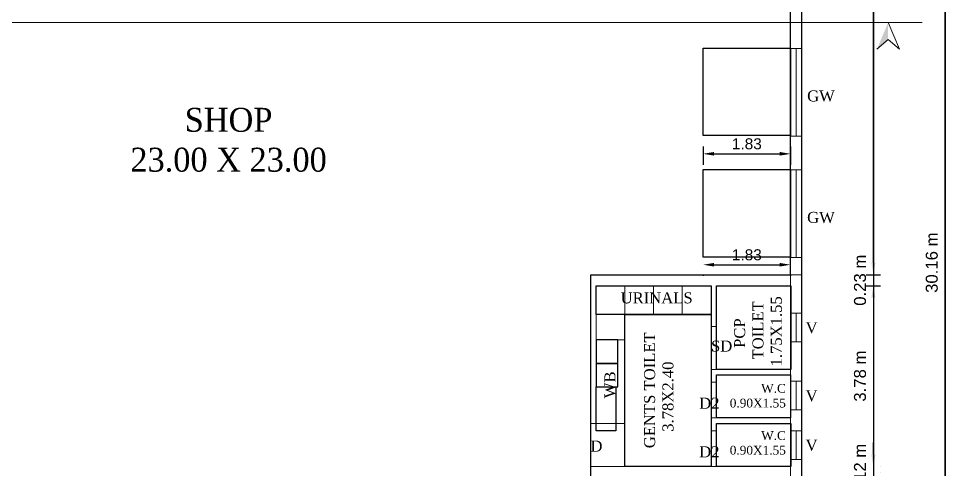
# Model space of a CAD drawing. Header units: metres. Extents: x -1561199 to -1560810, y 43748 to 43956.
# Drawn here: x -1560873.39 to -1560853.87, y 43775.15 to 43784.56 of the extents above; entities that cross this region are included whole.
import ezdxf

# ---------------------------------------------------------------- set-up
doc = ezdxf.new("R2010")
doc.units = ezdxf.units.M
doc.header["$LTSCALE"] = 750
doc.header["$MEASUREMENT"] = 0
doc.header["$PDMODE"] = 35
doc.header["$PDSIZE"] = 50
doc.linetypes.add('ACAD_ISO04W100', pattern=[30, 24, -3, 0, -3])
doc.layers.get('0').update_dxf_attribs({"lineweight": 5, "plot": 0})
doc.layers.get('Defpoints').update_dxf_attribs({"lineweight": 0})
doc.layers.add('BLK_1_COVERED_AREA', color=140, linetype='Continuous', plot=False)
doc.layers.add('BLK_1_FLR_0_BLT_UP_AREA', color=1, linetype='Continuous', plot=False)
for name, color, linetype in [('BLK_1_FLR_0_CARPET_AREA', 10, 'Continuous'), ('BLK_1_FLR_0_REGULAR_ROOM_2', 7, 'Continuous'), ('BLK_1_FLR_0_ROOM_1_LIGHT_VENTILATION_1', 7, 'Continuous'), ('BLK_1_FLR_0_SP_WC', 233, 'Continuous'), ('BLK_1_FLR_0_URINAL', 235, 'Continuous'), ('BLK_1_FLR_0_WASH', 60, 'Continuous'), ('BLK_1_FLR_0_WATER_CLOSET', 2, 'Continuous')]:
    doc.layers.add(name, color=color, linetype=linetype)
doc.styles.add('S', font='swiss.ttf')
doc.styles.get("Standard").update_dxf_attribs({"font": 'arial.ttf'})
doc.styles.add('style1', font='romans.shx', dxfattribs={"width": 0.95, "height": 200})
doc.dimstyles.new('METRIC', dxfattribs={"dimtxt": 0.45, "dimasz": 0.25, "dimexe": 0.15, "dimexo": 0.15, "dimgap": 0.15, "dimtad": 1, "dimzin": 0, "dimdsep": 46, "dimtxsty": 'S', "dimcen": 0, "dimclrd": 1, "dimclre": 1, "dimclrt": 5, "dimadec": 0, "dimazin": 2, "dimtfac": 1, "dimtix": 1, "dimtofl": 0, "dimtmove": 1, "dimatfit": 0, "dimfxl": 0, "dimtolj": 1, "dimtzin": 0, "dimarcsym": 0})
doc.dimstyles.new('STANDARD$0', dxfattribs={"dimscale": 0, "dimtxt": 9, "dimasz": 2, "dimexe": 2, "dimexo": 1, "dimgap": 0.5, "dimtad": 1, "dimdec": 1, "dimzin": 0, "dimdsep": 46, "dimlunit": 4, "dimtxsty": 'Standard', "dimblk1": 'ARCHTICK', "dimblk2": 'ARCHTICK', "dimsah": 1, "dimcen": 0, "dimdle": 1.5, "dimclrd": 1, "dimclre": 1, "dimclrt": 4, "dimadec": 0, "dimazin": 0, "dimtfac": 0.3, "dimtdec": 1, "dimtix": 1, "dimtmove": 0, "dimatfit": 3, "dimldrblk": 'ARCHTICK', "dimfxl": 0, "dimfrac": 2, "dimtolj": 1, "dimtzin": 0, "dimarcsym": 0})

# ---------------------------------------------------------------- blocks, each defined once
blk = doc.blocks.new('*D162')
at = {"color": 0, "lineweight": -2}
for p, q in [((-1560855.52, 43779.463), (-1560855.52, 43779.713)), ((-1560855.67, 43779.213), (-1560855.37, 43779.213)), ((-1560855.67, 43778.984), (-1560855.37, 43778.984)), ((-1560855.52, 43778.734), (-1560855.52, 43778.484))]:
    blk.add_line(p, q, dxfattribs=at)
at = {"color": 0}
for points in [[(-1560855.562, 43779.463), (-1560855.478, 43779.463), (-1560855.52, 43779.213)], [(-1560855.562, 43778.734), (-1560855.478, 43778.734), (-1560855.52, 43778.984)]]:
    blk.add_solid(points, dxfattribs=at)
at = {"layer": 'Defpoints', "color": 0}
for p in [(-1560857.02, 43779.213), (-1560855.52, 43779.213), (-1560857.249, 43778.984)]:
    blk.add_point(p, dxfattribs=at)
at = {"color": 0, "lineweight": -2, "insert": (-1560855.799, 43779.098), "char_height": 0.25, "attachment_point": 5, "rotation": 90, "style": 'S'}
blk.add_mtext('\\A1;0.23 m', dxfattribs=at)
blk = doc.blocks.new('*D163')
at = {"color": 0, "lineweight": -2}
for p, q in [((-1560855.67, 43794.313), (-1560855.37, 43794.313)), ((-1560855.52, 43779.463), (-1560855.52, 43794.063)), ((-1560855.67, 43779.213), (-1560855.37, 43779.213))]:
    blk.add_line(p, q, dxfattribs=at)
at = {"color": 0}
for points in [[(-1560855.562, 43794.063), (-1560855.478, 43794.063), (-1560855.52, 43794.313)], [(-1560855.562, 43779.463), (-1560855.478, 43779.463), (-1560855.52, 43779.213)]]:
    blk.add_solid(points, dxfattribs=at)
at = {"layer": 'Defpoints', "color": 0}
for p in [(-1560857.63, 43794.313), (-1560855.52, 43794.313), (-1560857.02, 43779.213)]:
    blk.add_point(p, dxfattribs=at)
at = {"color": 0, "lineweight": -2, "insert": (-1560855.799, 43786.763), "char_height": 0.25, "attachment_point": 5, "rotation": 90, "style": 'S'}
blk.add_mtext('\\A1;15.10 m', dxfattribs=at)
blk = doc.blocks.new('*D165')
at = {"color": 0, "lineweight": -2}
for p, q in [((-1560854.17, 43794.542), (-1560853.87, 43794.542)), ((-1560854.02, 43764.636), (-1560854.02, 43794.292)), ((-1560854.17, 43764.386), (-1560853.87, 43764.386))]:
    blk.add_line(p, q, dxfattribs=at)
at = {"color": 0}
for points in [[(-1560854.062, 43794.292), (-1560853.978, 43794.292), (-1560854.02, 43794.542)], [(-1560854.062, 43764.636), (-1560853.978, 43764.636), (-1560854.02, 43764.386)]]:
    blk.add_solid(points, dxfattribs=at)
at = {"layer": 'Defpoints', "color": 0}
for p in [(-1560857.02, 43794.542), (-1560854.02, 43794.542), (-1560857.02, 43764.386)]:
    blk.add_point(p, dxfattribs=at)
at = {"color": 0, "lineweight": -2, "insert": (-1560854.299, 43779.464), "char_height": 0.25, "attachment_point": 5, "rotation": 90, "style": 'S'}
blk.add_mtext('\\A1;30.16 m', dxfattribs=at)
blk = doc.blocks.new('*D166')
at = {"color": 0, "lineweight": -2}
for p, q in [((-1560855.374, 43778.984), (-1560855.37, 43778.984)), ((-1560855.52, 43778.734), (-1560855.52, 43775.454)), ((-1560855.374, 43775.204), (-1560855.37, 43775.204))]:
    blk.add_line(p, q, dxfattribs=at)
at = {"color": 0}
for points in [[(-1560855.562, 43778.734), (-1560855.478, 43778.734), (-1560855.52, 43778.984)], [(-1560855.562, 43775.454), (-1560855.478, 43775.454), (-1560855.52, 43775.204)]]:
    blk.add_solid(points, dxfattribs=at)
at = {"layer": 'Defpoints', "color": 0}
for p in [(-1560858.321, 43778.984, -246.463), (-1560858.321, 43775.204, -246.463), (-1560855.52, 43775.204)]:
    blk.add_point(p, dxfattribs=at)
at = {"color": 0, "lineweight": -2, "insert": (-1560855.799, 43777.094), "char_height": 0.25, "attachment_point": 5, "rotation": 90, "style": 'S'}
blk.add_mtext('\\A1;3.78 m', dxfattribs=at)
blk = doc.blocks.new('*D167')
at = {"color": 0, "lineweight": -2}
for p, q in [((-1560855.52, 43775.454), (-1560855.52, 43775.704)), ((-1560855.372, 43775.204), (-1560855.37, 43775.204)), ((-1560855.372, 43775.089), (-1560855.37, 43775.089)), ((-1560855.52, 43774.839), (-1560855.52, 43774.589))]:
    blk.add_line(p, q, dxfattribs=at)
at = {"color": 0}
for points in [[(-1560855.562, 43775.454), (-1560855.478, 43775.454), (-1560855.52, 43775.204)], [(-1560855.562, 43774.839), (-1560855.478, 43774.839), (-1560855.52, 43775.089)]]:
    blk.add_solid(points, dxfattribs=at)
at = {"layer": 'Defpoints', "color": 0}
for p in [(-1560858.024, 43775.204, -380.196), (-1560858.016, 43775.089, -334.287), (-1560855.52, 43775.089)]:
    blk.add_point(p, dxfattribs=at)
at = {"color": 0, "lineweight": -2, "insert": (-1560855.799, 43775.147), "char_height": 0.25, "attachment_point": 5, "rotation": 90, "style": 'S'}
blk.add_mtext('\\A1;0.12 m', dxfattribs=at)
blk = doc.blocks.new('*D367')
at = {"layer": 'BLK_1_FLR_0_ROOM_1_LIGHT_VENTILATION_1', "color": 0, "lineweight": -2}
for p, q in [((-1560859.08, 43781.889), (-1560859.08, 43781.509)), ((-1560858.85, 43781.739), (-1560857.48, 43781.739)), ((-1560857.25, 43781.889), (-1560857.25, 43781.509))]:
    blk.add_line(p, q, dxfattribs=at)
at = {"layer": 'BLK_1_FLR_0_ROOM_1_LIGHT_VENTILATION_1', "color": 0}
for points in [[(-1560858.85, 43781.778), (-1560858.85, 43781.701), (-1560859.08, 43781.739)], [(-1560857.48, 43781.778), (-1560857.48, 43781.701), (-1560857.25, 43781.739)]]:
    blk.add_solid(points, dxfattribs=at)
at = {"layer": 'Defpoints', "color": 0}
for p in [(-1560859.08, 43782.119), (-1560857.25, 43782.119), (-1560857.25, 43781.739)]:
    blk.add_point(p, dxfattribs=at)
at = {"layer": 'BLK_1_FLR_0_ROOM_1_LIGHT_VENTILATION_1', "color": 0, "lineweight": -2, "insert": (-1560858.165, 43781.947), "char_height": 0.23, "attachment_point": 5}
blk.add_mtext('\\A1;1.83', dxfattribs=at)
blk = doc.blocks.new('*D368')
at = {"layer": 'BLK_1_FLR_0_ROOM_1_LIGHT_VENTILATION_1', "color": 0, "lineweight": -2}
for p, q in [((-1560858.85, 43779.421), (-1560857.48, 43779.421)), ((-1560859.08, 43779.199), (-1560859.08, 43779.191)), ((-1560857.25, 43779.199), (-1560857.25, 43779.191))]:
    blk.add_line(p, q, dxfattribs=at)
at = {"layer": 'BLK_1_FLR_0_ROOM_1_LIGHT_VENTILATION_1', "color": 0}
for points in [[(-1560858.85, 43779.459), (-1560858.85, 43779.383), (-1560859.08, 43779.421)], [(-1560857.48, 43779.459), (-1560857.48, 43779.383), (-1560857.25, 43779.421)]]:
    blk.add_solid(points, dxfattribs=at)
at = {"layer": 'Defpoints', "color": 0}
for p in [(-1560859.08, 43779.581), (-1560857.25, 43779.581), (-1560857.25, 43779.421)]:
    blk.add_point(p, dxfattribs=at)
at = {"layer": 'BLK_1_FLR_0_ROOM_1_LIGHT_VENTILATION_1', "color": 0, "lineweight": -2, "insert": (-1560858.165, 43779.628), "char_height": 0.23, "attachment_point": 5}
blk.add_mtext('\\A1;1.83', dxfattribs=at)

msp = doc.modelspace()

# ---------------------------------------------------------------- hatches: boundary and pattern name
at = {"linetype": 'Continuous'}
msp.add_hatch(color=0, dxfattribs=at).paths.add_polyline_path([(-1560855.21177, 43784.48039), (-1560855.21177, 43784.1273), (-1560855.44743, 43783.92626)])
msp.add_hatch(color=0, dxfattribs=at).paths.add_polyline_path([(-1560855.21177, 43784.48039), (-1560855.21177, 43784.1273), (-1560855.44743, 43783.92626)])

# ---------------------------------------------------------------- linework, layer by layer
at = {"color": 1}
for p, q in [((-1560857.02008, 43794.5418, -741.55297), (-1560857.02008, 43776.63795, -106.55565)), ((-1560857.25008, 43784.84663, -400.10086), (-1560857.25008, 43776.63795, -106.55565)), ((-1560861.42868, 43779.21262, 885.0477), (-1560861.42868, 43775.08902, 444.56856)), ((-1560861.42868, 43779.21262, 403.86205), (-1560857.02008, 43779.21262)), ((-1560857.02008, 43771.19402), (-1560857.02008, 43779.21262)), ((-1560861.31368, 43778.98402, 515.98023), (-1560858.91368, 43778.98402, -121.0083)), ((-1560861.31368, 43778.98402, 902.66236), (-1560861.31368, 43776.10402, 1444.97414)), ((-1560861.31368, 43778.98402, 902.66236), (-1560861.31368, 43776.10402, 1444.97414)), ((-1560860.71368, 43778.98402, 902.66236), (-1560860.71368, 43778.38402, 832.09592)), ((-1560860.11368, 43778.98402, 902.66236), (-1560860.11368, 43778.38402, 832.09592)), ((-1560859.51368, 43778.98402, 902.66236), (-1560859.51368, 43778.38402, 832.09592)), ((-1560858.91368, 43778.98402, 902.66236), (-1560858.91368, 43775.95402, 546.30185)), ((-1560858.79868, 43778.98402, -32.07919), (-1560857.24868, 43778.98402, -728.31343)), ((-1560858.79868, 43778.98402, 902.66236), (-1560858.79868, 43778.13402, 355.24531)), ((-1560857.24868, 43778.98402, 902.66236), (-1560857.24868, 43777.23402, -224.37274)), ((-1560857.24728, 43778.98402, 961.03012), (-1560857.24588, 43778.98402, 961.03012)), ((-1560861.31368, 43778.38402, 515.98023), (-1560858.91368, 43778.38402, -121.0083)), ((-1560858.79868, 43778.13402, -224.37274), (-1560858.91368, 43778.13402, -224.37274)), ((-1560860.71368, 43777.85402, 546.30185), (-1560861.31368, 43777.85402, 546.30185)), ((-1560860.71368, 43776.10402, 1272.85177), (-1560860.71368, 43777.85402, 546.30185)), ((-1560858.79868, 43777.23402, -224.37274), (-1560858.91368, 43777.23402, -224.37274)), ((-1560858.79868, 43777.23402, -1053.26464), (-1560857.24868, 43777.23402, -1749.49888)), ((-1560858.79868, 43777.11902, -1053.26464), (-1560857.24868, 43777.11902, -1749.49888)), ((-1560858.79868, 43777.11902, -237.89797), (-1560858.79868, 43776.96902, -119.64514)), ((-1560857.24868, 43777.11902, -237.89797), (-1560857.24868, 43776.21902, 471.61903)), ((-1560858.79868, 43776.96902, 471.61903), (-1560858.91368, 43776.96902, 471.61903)), ((-1560857.25008, 43776.63795), (-1560857.25008, 43771.30902)), ((-1560857.02008, 43776.63795), (-1560857.02008, 43764.38612)), ((-1560861.31368, 43776.10402, 1272.85177), (-1560861.42868, 43776.10402, 1272.85177)), ((-1560861.31368, 43776.10402, 1272.85177), (-1560860.71368, 43776.10402, 1272.85177)), ((-1560858.79868, 43776.21902, 471.61903), (-1560858.91368, 43776.21902, 471.61903)), ((-1560858.79868, 43776.21902, -237.89797), (-1560857.24868, 43776.21902, -934.13221)), ((-1560858.79868, 43776.10402, -237.89797), (-1560857.24868, 43776.10402, -934.13221)), ((-1560858.79868, 43776.10402, 458.0938), (-1560858.79868, 43775.95402, 458.0938)), ((-1560857.24868, 43776.10402, 458.0938), (-1560857.24868, 43775.20402, 458.0938)), ((-1560858.79868, 43775.95402, 1982.97747), (-1560858.91368, 43775.95402, 1982.97747)), ((-1560858.91368, 43775.95402, 546.30185), (-1560858.91368, 43775.20402, 19.57689)), ((-1560861.31368, 43775.20402, 1272.85177), (-1560861.42868, 43775.20402, 1272.85177)), ((-1560861.31368, 43775.20402, 1367.12704), (-1560858.91368, 43775.20402, 19.57689)), ((-1560861.31368, 43775.20402, 1367.12704), (-1560861.31368, 43775.20402, 575.70453)), ((-1560861.31368, 43775.20402, 1367.12704), (-1560861.31368, 43775.20402, 575.70453)), ((-1560858.79868, 43775.20402, 1982.97747), (-1560858.91368, 43775.20402, 1982.97747)), ((-1560858.79868, 43775.20402, -32.07919), (-1560857.24868, 43775.20402, -728.31343))]:
    msp.add_line(p, q, dxfattribs=at)
at = {"color": 0, "lineweight": -2}
for p, q in [((-1560855.52008, 43794.5418, -741.55297), (-1560855.52008, 43764.38612, -106.55565)), ((-1560854.02008, 43794.5418, -741.55297), (-1560854.02008, 43764.38612, -106.55565))]:
    msp.add_line(p, q, dxfattribs=at)
at = {"color": 3, "linetype": 'ACAD_ISO04W100', "ltscale": 0.1}
msp.add_line((-1560882.53275, 43784.48039, -414.10042), (-1560854.49829, 43784.48039, -414.10042), dxfattribs=at)
at = {"color": 0, "linetype": 'Continuous'}
for p, q in [((-1560854.97612, 43783.92626, -414.10042), (-1560855.21177, 43784.48039, -414.10042)), ((-1560855.21177, 43784.1273, -414.10042), (-1560855.448, 43783.92626, -414.10042)), ((-1560854.97612, 43783.92626, -414.10042), (-1560855.21177, 43784.1273, -414.10042))]:
    msp.add_line(p, q, dxfattribs=at)
for p, q in [((-1560857.25008, 43782.11053, -434.71889), (-1560857.25008, 43783.94053, -434.71889)), ((-1560857.25008, 43783.94053, -434.71889), (-1560857.02008, 43783.94053, -434.71889)), ((-1560857.13508, 43782.11053, -434.71889), (-1560857.13508, 43783.94053, -434.71889)), ((-1560857.02008, 43783.94053, -434.71889), (-1560857.02008, 43782.11053, -434.71889)), ((-1560857.02008, 43782.11053, -434.71889), (-1560857.25008, 43782.11053, -434.71889)), ((-1560857.25008, 43779.57229, -434.71889), (-1560857.25008, 43781.40229, -434.71889)), ((-1560857.25008, 43781.40229, -434.71889), (-1560857.02008, 43781.40229, -434.71889)), ((-1560857.13508, 43779.57229, -434.71889), (-1560857.13508, 43781.40229, -434.71889)), ((-1560857.02008, 43781.40229, -434.71889), (-1560857.02008, 43779.57229, -434.71889)), ((-1560857.02008, 43779.57229, -434.71889), (-1560857.25008, 43779.57229, -434.71889)), ((-1560857.24728, 43778.98402, 969.76799), (-1560857.24588, 43778.98402, 969.76799)), ((-1560857.24868, 43778.40902, 339.14481), (-1560857.02008, 43778.40902, 339.14481)), ((-1560857.13438, 43777.80902, 339.14481), (-1560857.13438, 43778.40902, 339.14481)), ((-1560857.24868, 43777.80902, 339.14481), (-1560857.02008, 43777.80902, 339.14481)), ((-1560857.24868, 43776.98617, 458.09511), (-1560857.02008, 43776.98617, 458.09511)), ((-1560857.13438, 43776.38617, 458.09511), (-1560857.13438, 43776.98617, 458.09511)), ((-1560857.24868, 43776.38617, 458.09511), (-1560857.02008, 43776.38617, 458.09511)), ((-1560857.24868, 43775.95402, 458.0938), (-1560857.02008, 43775.95402, 458.0938)), ((-1560857.13438, 43775.35402, 458.0938), (-1560857.13438, 43775.95402, 458.0938)), ((-1560857.24868, 43775.35402, 458.0938), (-1560857.02008, 43775.35402, 458.0938))]:
    msp.add_line(p, q)
at = {"layer": 'BLK_1_COVERED_AREA', "color": 140, "linetype": 'Continuous'}
msp.add_lwpolyline([(-1560869.46377, 43797.5664), (-1560869.46377, 43794.5418), (-1560857.02008, 43794.5418), (-1560857.02008, 43764.38612), (-1560880.49022, 43764.38612), (-1560880.49008, 43794.5418), (-1560874.7499, 43794.5418), (-1560874.7499, 43797.5664)], close=True, dxfattribs=at)
at = {"layer": 'BLK_1_FLR_0_BLT_UP_AREA', "color": 13, "linetype": 'Continuous', "elevation": -763.65007}
msp.add_lwpolyline([(-1560869.46377, 43797.5664), (-1560869.46377, 43794.5418), (-1560857.02008, 43794.5418), (-1560857.02008, 43764.38612), (-1560880.49022, 43764.38612), (-1560880.49008, 43794.5418), (-1560874.7499, 43794.5418), (-1560874.7499, 43797.5664)], close=True, dxfattribs=at)
at = {"layer": 'BLK_1_FLR_0_CARPET_AREA', "color": 13, "linetype": 'Continuous'}
for points, elevation in [([(-1560857.25008, 43779.21262), (-1560857.25008, 43794.3132), (-1560880.25868, 43794.3132), (-1560880.25868, 43764.61612), (-1560872.48569, 43764.61612), (-1560872.48569, 43771.30902), (-1560861.42868, 43771.30902), (-1560861.42868, 43779.21262)], 21.06979), ([(-1560858.91368, 43775.20402), (-1560860.71368, 43775.20402), (-1560860.71368, 43778.38472), (-1560858.91368, 43778.38402)], 19.57689)]:
    msp.add_lwpolyline(points, close=True, dxfattribs=dict(at, elevation=elevation))
at = {"layer": 'BLK_1_FLR_0_REGULAR_ROOM_2', "color": 2, "elevation": 21.06979}
msp.add_lwpolyline([(-1560857.25008, 43779.21262), (-1560857.25008, 43794.3132), (-1560880.25868, 43794.3132), (-1560880.25868, 43764.61612), (-1560872.48569, 43764.61612), (-1560872.48569, 43771.30902), (-1560861.42868, 43771.30902), (-1560861.42868, 43779.21262)], close=True, dxfattribs=at)
at = {"layer": 'BLK_1_FLR_0_ROOM_1_LIGHT_VENTILATION_1', "color": 2, "lineweight": -2}
for points in [[(-1560859.08008, 43782.11896), (-1560859.08008, 43783.94896), (-1560857.24993, 43783.94896), (-1560857.24993, 43782.11896)], [(-1560859.08008, 43779.58072), (-1560859.08008, 43781.41072), (-1560857.24993, 43781.41072), (-1560857.24993, 43779.58072)]]:
    msp.add_lwpolyline(points, close=True, dxfattribs=at)
at = {"layer": 'BLK_1_FLR_0_SP_WC', "color": 223, "linetype": 'Continuous', "elevation": -237.90142}
msp.add_lwpolyline([(-1560858.79867, 43776.10402), (-1560857.24868, 43776.10402), (-1560857.24868, 43775.20402), (-1560858.79867, 43775.20402)], close=True, dxfattribs=at)
at = {"layer": 'BLK_1_FLR_0_URINAL', "color": 235, "lineweight": -2, "elevation": -121.0083}
msp.add_lwpolyline([(-1560861.31368, 43778.38402), (-1560861.31368, 43778.98402), (-1560858.91368, 43778.98402), (-1560858.91368, 43778.38402)], close=True, dxfattribs=at)
at = {"layer": 'BLK_1_FLR_0_WASH', "color": 55, "lineweight": -2, "elevation": 546.30185}
msp.add_lwpolyline([(-1560860.86156, 43777.85402), (-1560861.31368, 43777.85402), (-1560861.31368, 43777.36034), (-1560860.86156, 43777.36034)], close=True, dxfattribs=at)
at = {"layer": 'BLK_1_FLR_0_WASH', "color": 60, "lineweight": -2, "elevation": 546.30185}
msp.add_lwpolyline([(-1560860.86156, 43777.36034), (-1560861.31368, 43777.36034), (-1560861.31368, 43776.86666), (-1560860.86156, 43776.86666)], close=True, dxfattribs=at)
at = {"layer": 'BLK_1_FLR_0_WASH', "color": 56, "lineweight": -2, "elevation": 546.30185}
msp.add_lwpolyline([(-1560861.31368, 43775.953), (-1560861.31368, 43776.86666), (-1560860.90541, 43776.86666), (-1560860.90541, 43775.953)], close=True, dxfattribs=at)
at = {"layer": 'BLK_1_FLR_0_WATER_CLOSET', "color": 2, "elevation": -32.07919}
msp.add_lwpolyline([(-1560858.79868, 43778.98402), (-1560857.24868, 43778.98402), (-1560857.24868, 43777.23402), (-1560858.79868, 43777.23402)], close=True, dxfattribs=at)
at = {"layer": 'BLK_1_FLR_0_WATER_CLOSET', "color": 213, "elevation": -237.89797}
msp.add_lwpolyline([(-1560858.79868, 43777.11902), (-1560857.25008, 43777.11902), (-1560857.25008, 43776.21902), (-1560858.79868, 43776.21902)], close=True, dxfattribs=at)

# ---------------------------------------------------------------- texts
for s, insert, char_height, width, attachment_point in [('{\\fBookman Old Style|b0|i0|c0|p18;GW}', (-1560856.32644, 43783.06337, 1469.86965), 0.23, 1.6153676, 3), ('{\\fBookman Old Style|b0|i0|c0|p18;GW}', (-1560856.32644, 43780.52513, 1469.86965), 0.23, 1.6153676, 3), ('{\\fBookman Old Style|b0|i0|c0|p18;URINALS}', (-1560859.29781, 43778.84415, -153.52744), 0.23, 1.6153676, 3), ('{\\fBookman Old Style|b0|i0|c0|p18;V}', (-1560856.93724, 43777.986, 850.819), 0.23, 1.6153676, 7), ('{\\fBookman Old Style|b0|i0|c0|p18;SD}', (-1560858.91406, 43777.60326, 511.67419), 0.23, 1.6153676, 7), ('{\\fBookman Old Style|b0|i0|c0|p18;W.C\\P0.90X1.55}', (-1560857.34875, 43776.9294, 969.76799), 0.184, 1.2922941, 3), ('{\\fBookman Old Style|b0|i0|c0|p18;D2}', (-1560859.1612, 43776.41236, 1665.75976), 0.23, 1.6153676, 7), ('{\\fBookman Old Style|b0|i0|c0|p18;V}', (-1560856.93724, 43776.56315, 969.7693), 0.23, 1.6153676, 7), ('{\\fBookman Old Style|b0|i0|c0|p18;W.C\\P0.90X1.55}', (-1560857.34875, 43775.94438, 1665.75976), 0.184, 1.2922941, 3), ('{\\fBookman Old Style|b0|i0|c0|p18;D}', (-1560861.43419, 43775.51593, 969.76799), 0.23, 1.6153676, 7), ('{\\fBookman Old Style|b0|i0|c0|p18;V}', (-1560856.93724, 43775.531, 969.76799), 0.23, 1.6153676, 7), ('{\\fBookman Old Style|b0|i0|c0|p18;D2}', (-1560859.1612, 43775.39736, 1652.23453), 0.23, 1.6153676, 7)]:
    msp.add_mtext(s, dxfattribs=dict(insert=insert, char_height=char_height, width=width, attachment_point=attachment_point))
at = {"color": 0, "insert": (-1560868.99807, 43781.35566, 381.46736), "char_height": 0.5, "attachment_point": 8, "style": 'style1'}
msp.add_mtext('{\\fBookman Old Style|b0|i0|c0|p18;SHOP\\P23.00 X 23.00}', dxfattribs=at)
at = {"char_height": 0.23, "attachment_point": 7, "rotation": 90}
for s, insert, width in [('{\\fBookman Old Style|b0|i0|c0|p18;\\W4.45844; \\W1;PCP\\P{\\W1.679813; }TOILET\\P1.75X1.55}', (-1560857.42931, 43777.29633, -1539.30456), 1.6153676), ('{\\fBookman Old Style|b0|i0|c0|p18;\\W1.68594; \\W1;GENTS TOILET\\P{\\W5.65082; }3.78X2.40}', (-1560859.69432, 43775.44089, 969.76799), 2.9025465), ('{\\fBookman Old Style|b0|i0|c0|p18;WB}', (-1560860.90681, 43776.63285, 969.76799), 1.6153676)]:
    msp.add_mtext(s, dxfattribs=dict(at, insert=insert, width=width))

# ---------------------------------------------------------------- dimensions: what is measured, and where the dimension line sits
at = {"color": 0, "lineweight": -2}
for base, p1, p2, angle, picture, middle in [((-1560854.02008, 43794.5418), (-1560857.02008, 43764.38612), (-1560857.02008, 43794.5418), 270, '*D165', (-1560854.29856, 43779.46396)), ((-1560855.52008, 43794.3132), (-1560857.02008, 43779.21262), (-1560857.63032, 43794.3132), 270, '*D163', (-1560855.79856, 43786.76291)), ((-1560855.52008, 43779.21262), (-1560857.24868, 43778.98402), (-1560857.02008, 43779.21262), 270, '*D162', (-1560855.79856, 43779.09832)), ((-1560855.52008, 43775.20402), (-1560858.3214, 43778.98402, -246.46259), (-1560858.3214, 43775.20402, -246.46259), 90, '*D166', (-1560855.79856, 43777.09402)), ((-1560855.5200768849, 43775.089016276), (-1560858.0236768839, 43775.204016276, -380.1963143643), (-1560858.0157740761, 43775.089016276, -334.2867019762), 90, '*D167', (-1560855.798556179, 43775.1465162764))]:
    dim = msp.add_linear_dim(base=base, p1=p1, p2=p2, angle=angle, dimstyle='METRIC', override={"dimtxt": 0.25, "dimpost": ' m', "dimclrd": 0, "dimclre": 0, "dimclrt": 0}, dxfattribs=at)
    dim.commit()
    dim.dimension.update_dxf_attribs({"geometry": picture, "text_midpoint": middle})
at = {"layer": 'BLK_1_FLR_0_ROOM_1_LIGHT_VENTILATION_1', "color": 232, "lineweight": -2}
for p1, p2, distance, picture, middle in [((-1560859.08008, 43782.11896), (-1560857.24993, 43782.11896), -0.37955, '*D367', (-1560858.165, 43781.94693)), ((-1560859.08008, 43779.58072), (-1560857.24993, 43779.58072), -0.15979, '*D368', (-1560858.165, 43779.62844))]:
    dim = msp.add_aligned_dim(p1=p1, p2=p2, distance=distance, dimstyle='STANDARD$0', override={"dimscale": 1, "dimtxt": 0.23, "dimasz": 0.23, "dimexe": 0.23, "dimexo": 0.23, "dimgap": 0.09, "dimdec": 2, "dimlunit": 2, "dimsah": 0, "dimcen": 0.09, "dimdle": 0, "dimclrd": 0, "dimclre": 0, "dimclrt": 0, "dimtfac": 1, "dimtdec": 2, "dimtix": 0, "dimtofl": 0, "dimfxl": 0.23, "dimfxlon": 1, "dimfrac": 0}, dxfattribs=at)
    dim.commit()
    dim.dimension.update_dxf_attribs({"geometry": picture, "text_midpoint": middle})

doc.saveas('drawing.dxf')
